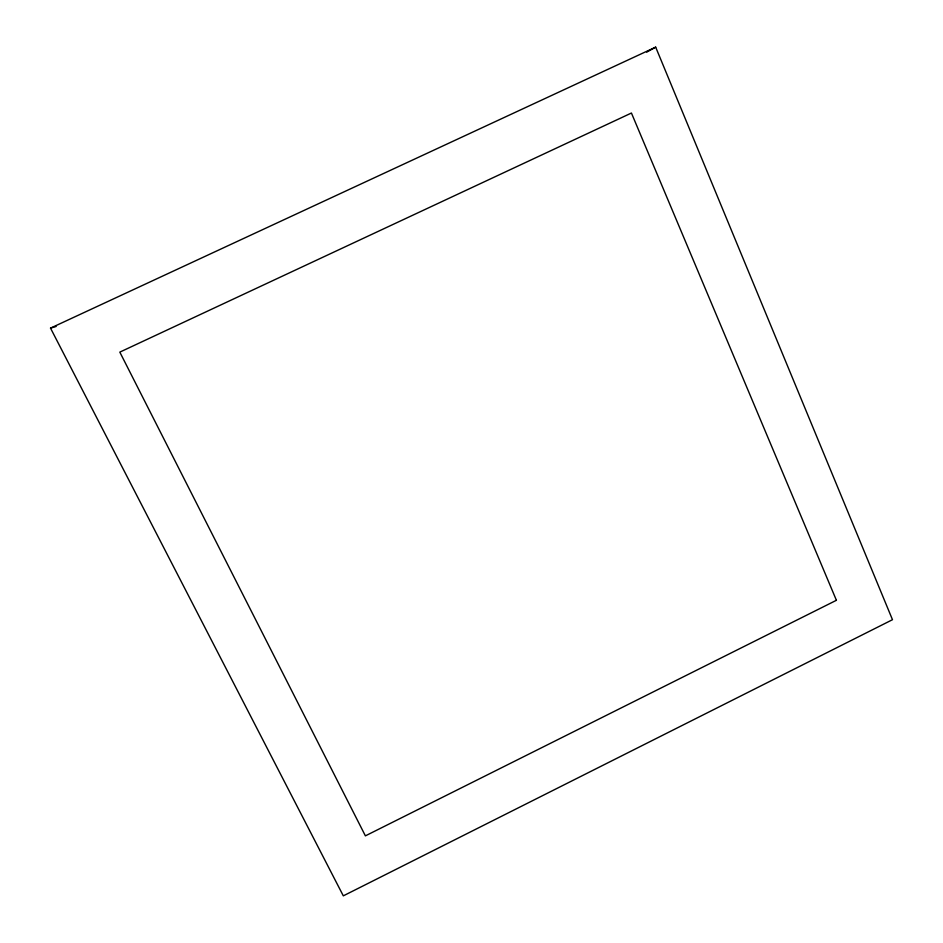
<?xml version="1.0" encoding="UTF-8"?>
<svg xmlns="http://www.w3.org/2000/svg" width="943" height="943" viewBox="0 0 943 943"><rect width="100%" height="100%" fill="white"/><g stroke="black" fill="none" stroke-linecap="round" stroke-linejoin="round"><path stroke-width="1.41" d="M646.686 52.171L655.68 47.15L892.479 619.704L343.311 895.85L50.521 328.129L655.68 47.15M50.521 328.129L56.132 326.478M836.406 600.29L365.389 835.863L119.82 352.128L631.433 113.03L836.406 600.29"/></g></svg>
